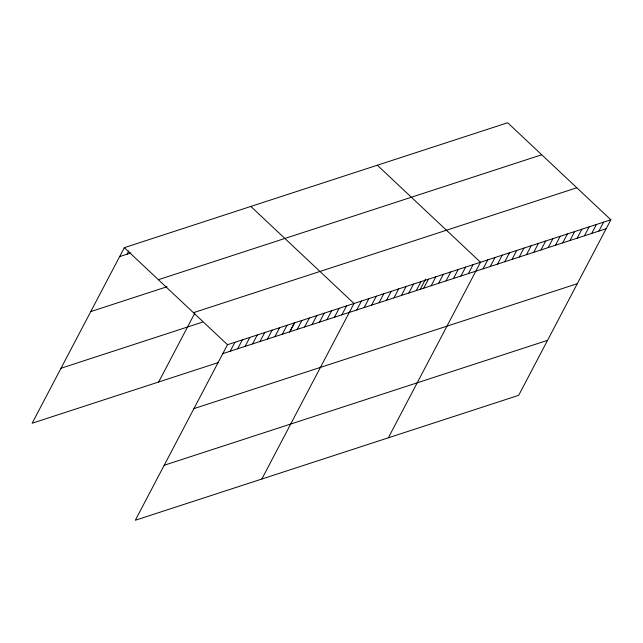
<?xml version="1.0" encoding="UTF-8"?>
<svg xmlns="http://www.w3.org/2000/svg" width="643" height="643" viewBox="0 0 643 643"><rect width="100%" height="100%" fill="white"/><g stroke="black" fill="none" stroke-linecap="round" stroke-linejoin="round"><path stroke-width="0.96" d="M610.85 219.777L227.485 344.704L135.319 520.251L518.684 395.332L610.85 219.777L507.681 122.749L124.316 247.668L32.15 423.223L218.194 362.596M127.065 254.178L128.769 250.931M158.66 381.99L194.749 313.254M230.234 351.215L234.928 342.277M237.677 348.787L242.363 339.858M245.12 346.36L249.805 337.43M252.562 343.933L257.248 335.003M260.005 341.513L264.691 332.584M267.448 339.086L272.134 330.156M274.891 336.659L279.576 327.729M282.325 334.239L287.019 325.302M289.768 331.812L294.462 322.882M289.752 332.045L294.791 322.44M297.211 329.385L301.905 320.455M304.653 326.957L309.339 318.028M312.096 324.538L316.782 315.609M319.539 322.111L324.225 313.181M326.982 319.684L331.667 310.754M334.424 317.264L339.11 308.327M341.867 314.837L346.553 305.907M261.83 479.027L353.996 303.48L250.826 206.443M356.744 309.982L361.438 301.053M364.187 307.563L368.881 298.633M371.63 305.136L376.316 296.206M379.073 302.708L383.758 293.779M386.515 300.289L391.201 291.351M393.958 297.862L398.644 288.932M401.401 295.434L406.087 286.505M408.844 293.007L413.529 284.077M416.278 290.588L420.972 281.658M420.096 289.567L425.594 279.094M423.721 288.16L428.415 279.231M431.164 285.733L435.858 276.803M438.606 283.314L443.292 274.384M446.049 280.887L450.735 271.957M453.492 278.459L458.178 269.53M460.935 276.04L465.62 267.102M468.377 273.613L473.063 264.683M388.34 437.803L480.506 262.256L377.337 165.219M483.062 268.83L487.748 259.893M490.296 266.467L494.989 257.538M497.537 264.104L502.231 255.175M504.779 261.749L509.473 252.82M512.021 259.386L516.715 250.457M519.263 257.031L523.957 248.094M526.504 254.668L531.198 245.739M533.746 252.305L538.44 243.375M540.988 249.95L545.674 241.021M548.23 247.587L552.916 238.657M555.472 245.232L560.157 236.302M562.713 242.869L567.399 233.939M569.955 240.514L574.641 231.576M577.197 238.151L581.883 229.221M584.439 235.788L589.125 226.858M591.681 233.433L596.366 224.503M598.922 231.07L603.608 222.14M119.622 256.605L130.786 252.964M158.363 279.689L541.727 154.77M90.759 311.582L167.035 286.73M193.439 312.683L576.803 187.764M61.021 368.238L202.408 322.159M222.791 353.634L606.164 228.715M193.929 408.618L577.293 283.692M164.182 465.267L547.555 340.348M124.316 247.668L227.485 344.704"/></g></svg>
